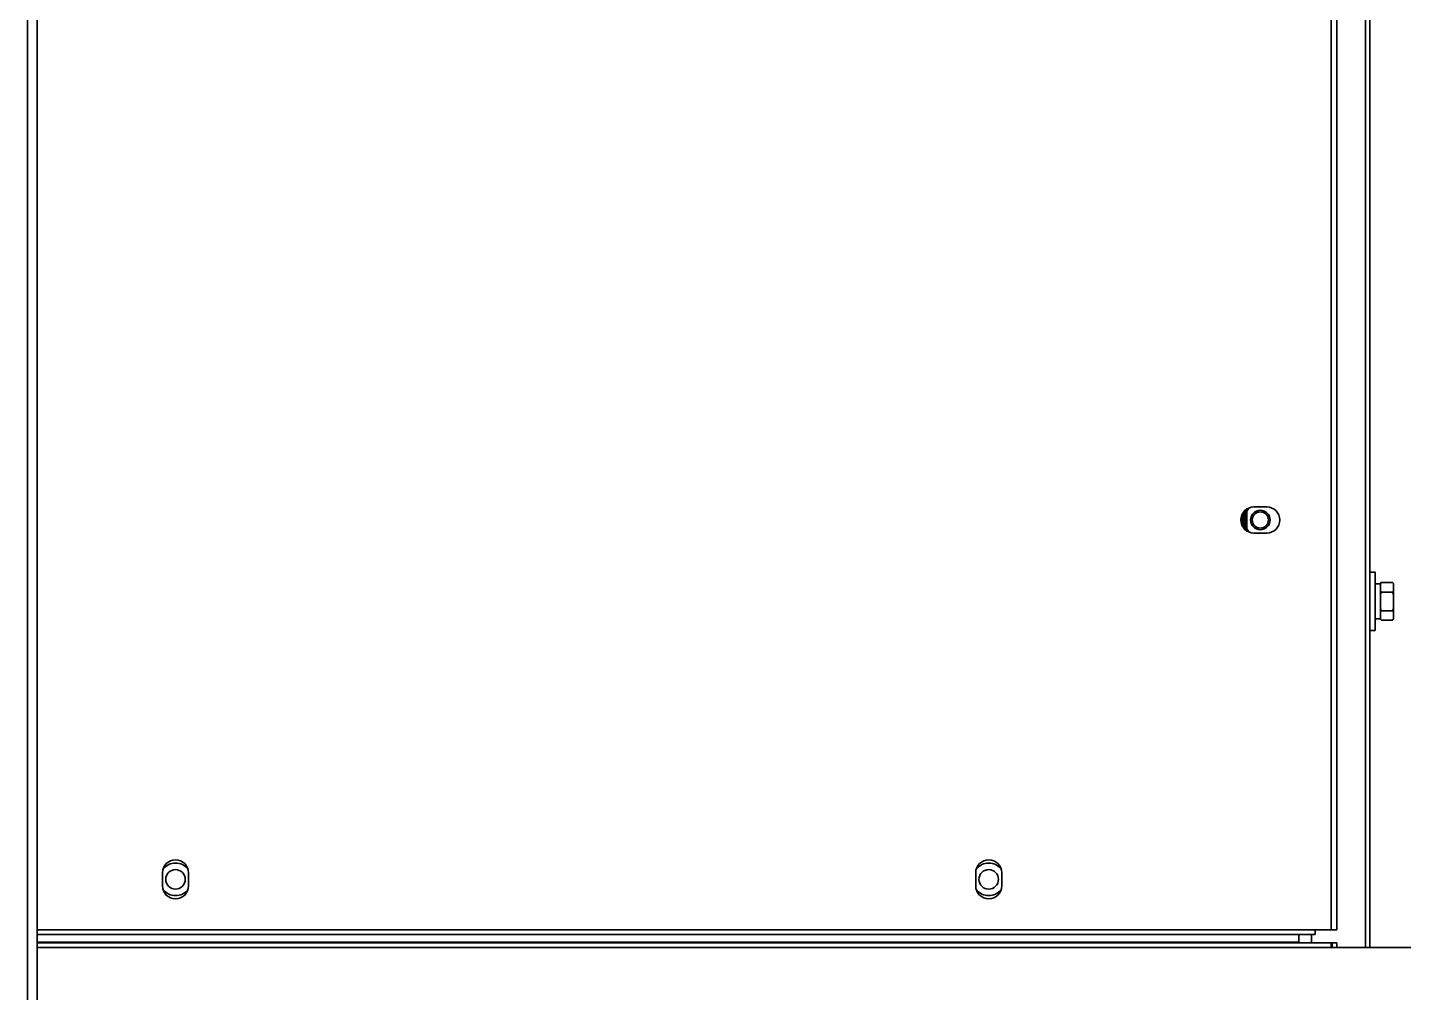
# Model space of a CAD drawing. Header units: millimetres. Extents: x 32496 to 166256, y 3504 to 23939.
# Drawn here: x 42306.6 to 42729.6, y 11250.3 to 11547 of the extents above; entities that cross this region are included whole.
import ezdxf

# ---------------------------------------------------------------- set-up
doc = ezdxf.new("R2010")
doc.units = ezdxf.units.MM
doc.layers.get('0').update_dxf_attribs({"lineweight": 35})

msp = doc.modelspace()

# ---------------------------------------------------------------- linework, layer by layer
at = {"linetype": 'Continuous'}
for p, q in [((42306.64, 13391.575), (42306.64, 10882.575)), ((42309.64, 13391.575), (42309.64, 10882.575)), ((42707.44, 11269.575), (42707.44, 12052.575)), ((42709.14, 12052.575), (42709.14, 11269.575)), ((42717.94, 11264.075), (42717.94, 11978.075)), ((42719.34, 11617.93), (42719.34, 11373.194)), ((42679.89, 11396.938), (42679.89, 11394.213)), ((42680.017, 11396.356), (42679.916, 11396.467)), ((42680.86, 11398.312), (42680.941, 11398.288)), ((42680.862, 11397.836), (42680.862, 11393.315)), ((42680.941, 11392.863), (42680.941, 11398.288)), ((42681.441, 11398.288), (42680.941, 11398.288)), ((42681.021, 11398.559), (42680.99, 11398.568)), ((42681.021, 11398.559), (42681.441, 11398.288)), ((42681.441, 11398.288), (42681.441, 11392.863)), ((42687.64, 11399.575), (42683.64, 11399.575)), ((42679.916, 11394.684), (42680.017, 11394.795)), ((42680.055, 11395.575), (42680.055, 11395.582)), ((42680.941, 11392.863), (42680.86, 11392.839)), ((42680.941, 11392.863), (42681.441, 11392.863)), ((42680.989, 11392.583), (42681.021, 11392.592)), ((42681.441, 11392.863), (42681.021, 11392.592)), ((42683.64, 11391.575), (42687.64, 11391.575)), ((42719.34, 11379.575), (42720.94, 11379.575)), ((42720.94, 11361.575), (42720.94, 11379.575)), ((42720.94, 11375.925), (42722.54, 11375.925)), ((42722.54, 11376.049), (42722.811, 11376.32)), ((42722.54, 11365.102), (42722.54, 11376.049)), ((42722.84, 11376.349), (42726.24, 11376.349)), ((42726.54, 11376.049), (42726.269, 11376.32)), ((42726.54, 11365.102), (42726.54, 11376.049)), ((42719.34, 11373.194), (42719.34, 11367.93)), ((42722.84, 11373.418), (42726.24, 11373.418)), ((42719.34, 11367.93), (42719.34, 11264.075)), ((42722.84, 11367.644), (42726.24, 11367.644)), ((42720.94, 11365.225), (42722.54, 11365.225)), ((42722.54, 11365.102), (42722.811, 11364.831)), ((42722.84, 11364.802), (42722.811, 11364.831)), ((42722.84, 11364.802), (42726.24, 11364.802)), ((42726.24, 11364.802), (42726.269, 11364.831)), ((42726.54, 11365.102), (42726.269, 11364.831)), ((42719.34, 11361.575), (42720.94, 11361.575)), ((42348.14, 11287.075), (42348.14, 11283.075)), ((42356.14, 11283.075), (42356.14, 11287.075)), ((42598.14, 11287.075), (42598.14, 11283.075)), ((42606.14, 11283.075), (42606.14, 11287.075)), ((42309.64, 11269.575), (42702.44, 11269.575)), ((42702.44, 11268.075), (42702.44, 11269.575)), ((42702.44, 11269.575), (42709.14, 11269.575)), ((42309.64, 11268.075), (42702.44, 11268.075)), ((42309.64, 11265.775), (42697.44, 11265.775)), ((42309.64, 11265.575), (42709.14, 11265.575)), ((42697.44, 11265.575), (42697.44, 11268.075)), ((42701.34, 11265.575), (42701.34, 11268.075)), ((42707.44, 11265.575), (42707.44, 11264.175)), ((42707.74, 11264.075), (42707.74, 11265.575)), ((42709.14, 11265.575), (42709.14, 11264.075)), ((43149.64, 11264.075), (42309.64, 11264.075))]:
    msp.add_line(p, q, dxfattribs=at)
for points in [[(42680.017, 11396.356), (42679.983, 11396.393), (42679.95, 11396.43), (42679.916, 11396.467)], [(42679.916, 11394.684), (42679.95, 11394.721), (42679.983, 11394.758), (42680.017, 11394.795)]]:
    msp.add_lwpolyline(points, dxfattribs=at)
for centre, radius in [((42685.64, 11395.575), 3), ((42685.64, 11395.575), 2.5), ((42352.14, 11285.075), 3), ((42602.14, 11285.075), 3)]:
    msp.add_circle(centre, radius, dxfattribs=at)
for centre, radius, start, end in [((42683.64, 11395.575), 4, 90, 270), ((42685.64, 11395.575), 5.661, 177.86504, 182.13496), ((42685.64, 11395.575), 5.585, 149.24232, 179.93768), ((42685.64, 11395.575), 5.285, 154.67939, 205.32061), ((42681.369, 11398.32), 0.509, 163.91946, 180.8578), ((42685.64, 11395.575), 5.499, 145.89281, 147.13569), ((42685.64, 11395.575), 4.999, 130.34481, 147.13569), ((42687.64, 11395.575), 4, 270, 90), ((42685.64, 11395.575), 5.585, 180, 210.76123), ((42685.64, 11395.575), 5.499, 212.86431, 214.09945), ((42685.64, 11395.575), 4.999, 212.86431, 229.65844), ((42725.355, 11373.758), 3.607, 140.8641, 141.28972), ((42726.676, 11372.57), 5.384, 135.43477, 135.87545), ((42722.402, 11372.569), 5.386, 44.12457, 44.56524), ((42723.726, 11373.759), 3.606, 38.71028, 39.13391), ((42352.14, 11287.075), 4, 0, 180), ((42352.14, 11285.075), 5, 40.41921, 139.58924), ((42602.14, 11287.075), 4, 0, 180), ((42602.14, 11285.075), 5, 40.41921, 139.58924), ((42352.14, 11283.075), 4, 180, 0), ((42352.14, 11285.075), 5, 220.41921, 319.58924), ((42602.14, 11283.075), 4, 180, 0), ((42602.14, 11285.075), 5, 220.41921, 319.58924)]:
    msp.add_arc(centre, radius, start, end, dxfattribs=at)
for points, knots in [([(42680.017, 11396.356), (42680.011, 11396.317), (42679.983, 11396.237), (42679.925, 11396.175), (42679.89, 11396.151)], [0, 0, 0, 0, 0.4840345, 1, 1, 1, 1]), ([(42679.982, 11395.786), (42679.984, 11395.824), (42679.987, 11395.897), (42679.993, 11396.003), (42680, 11396.1), (42680.007, 11396.184), (42680.012, 11396.245), (42680.015, 11396.285), (42680.017, 11396.309), (42680.018, 11396.328), (42680.018, 11396.342), (42680.018, 11396.35), (42680.018, 11396.355), (42680.017, 11396.356)], [0, 0, 0, 0, 0.1964865, 0.3846809, 0.5567494, 0.706456, 0.8286292, 0.8782322, 0.9196984, 0.9527628, 0.9771907, 0.9928965, 1, 1, 1, 1]), ([(42680.862, 11397.836), (42680.862, 11397.877), (42680.862, 11398.035), (42680.861, 11398.194), (42680.86, 11398.312)], [0, 0, 0, 0, 0.2575485, 1, 1, 1, 1]), ([(42680.941, 11398.288), (42680.941, 11398.336), (42680.955, 11398.431), (42680.995, 11398.519), (42681.021, 11398.559)], [0, 0, 0, 0, 0.5, 1, 1, 1, 1]), ([(42680.017, 11394.795), (42680.011, 11394.835), (42679.983, 11394.914), (42679.925, 11394.976), (42679.89, 11395)], [0, 0, 0, 0, 0.4870421, 1, 1, 1, 1]), ([(42680.017, 11394.795), (42680.018, 11394.796), (42680.018, 11394.801), (42680.018, 11394.809), (42680.018, 11394.823), (42680.017, 11394.842), (42680.015, 11394.866), (42680.012, 11394.906), (42680.007, 11394.967), (42680, 11395.051), (42679.993, 11395.148), (42679.987, 11395.254), (42679.984, 11395.327), (42679.982, 11395.365)], [0, 0, 0, 0, 0.0070922, 0.0227762, 0.0472013, 0.0802905, 0.1217895, 0.1714132, 0.2935698, 0.4432488, 0.6153365, 0.8035356, 1, 1, 1, 1]), ([(42680.88, 11392.69), (42680.876, 11392.702), (42680.864, 11392.751), (42680.859, 11392.801), (42680.86, 11392.839)], [0, 0, 0, 0, 0.2449643, 1, 1, 1, 1]), ([(42680.86, 11392.839), (42680.86, 11392.877), (42680.862, 11393.035), (42680.862, 11393.194), (42680.862, 11393.315)], [0, 0, 0, 0, 0.2366786, 1, 1, 1, 1]), ([(42680.941, 11392.863), (42680.941, 11392.815), (42680.955, 11392.72), (42680.995, 11392.632), (42681.021, 11392.592)], [0, 0, 0, 0, 0.5, 1, 1, 1, 1]), ([(42722.557, 11376.035), (42722.576, 11376.059), (42722.658, 11376.156), (42722.744, 11376.25), (42722.811, 11376.319)], [0, 0, 0, 0, 0.2454974, 1, 1, 1, 1]), ([(42726.523, 11376.035), (42726.503, 11376.059), (42726.422, 11376.156), (42726.336, 11376.25), (42726.269, 11376.319)], [0, 0, 0, 0, 0.2454956, 1, 1, 1, 1]), ([(42722.84, 11373.418), (42722.813, 11373.445), (42722.709, 11373.553), (42722.61, 11373.666), (42722.54, 11373.753)], [0, 0, 0, 0, 0.2552107, 1, 1, 1, 1]), ([(42726.24, 11373.418), (42726.267, 11373.445), (42726.371, 11373.553), (42726.47, 11373.666), (42726.54, 11373.753)], [0, 0, 0, 0, 0.2552115, 1, 1, 1, 1]), ([(42722.54, 11367.32), (42722.563, 11367.347), (42722.658, 11367.46), (42722.76, 11367.566), (42722.84, 11367.644)], [0, 0, 0, 0, 0.2444076, 1, 1, 1, 1]), ([(42726.54, 11367.32), (42726.517, 11367.347), (42726.421, 11367.46), (42726.319, 11367.566), (42726.24, 11367.644)], [0, 0, 0, 0, 0.2444076, 1, 1, 1, 1]), ([(42722.811, 11364.831), (42722.786, 11364.855), (42722.693, 11364.951), (42722.603, 11365.05), (42722.54, 11365.127)], [0, 0, 0, 0, 0.2550615, 1, 1, 1, 1]), ([(42726.269, 11364.831), (42726.293, 11364.855), (42726.387, 11364.951), (42726.476, 11365.05), (42726.54, 11365.127)], [0, 0, 0, 0, 0.2550625, 1, 1, 1, 1])]:
    msp.add_open_spline(points, degree=3, knots=knots, dxfattribs=at)
for points in [[(42722.54, 11372.758), (42722.631, 11372.982), (42722.732, 11373.202), (42722.84, 11373.418)], [(42726.54, 11372.758), (42726.449, 11372.982), (42726.348, 11373.202), (42726.24, 11373.418)], [(42722.84, 11367.644), (42722.732, 11367.861), (42722.631, 11368.08), (42722.54, 11368.304)], [(42726.24, 11367.644), (42726.348, 11367.861), (42726.449, 11368.08), (42726.54, 11368.304)]]:
    msp.add_open_spline(points, degree=3, dxfattribs=at)

doc.saveas('drawing.dxf')
